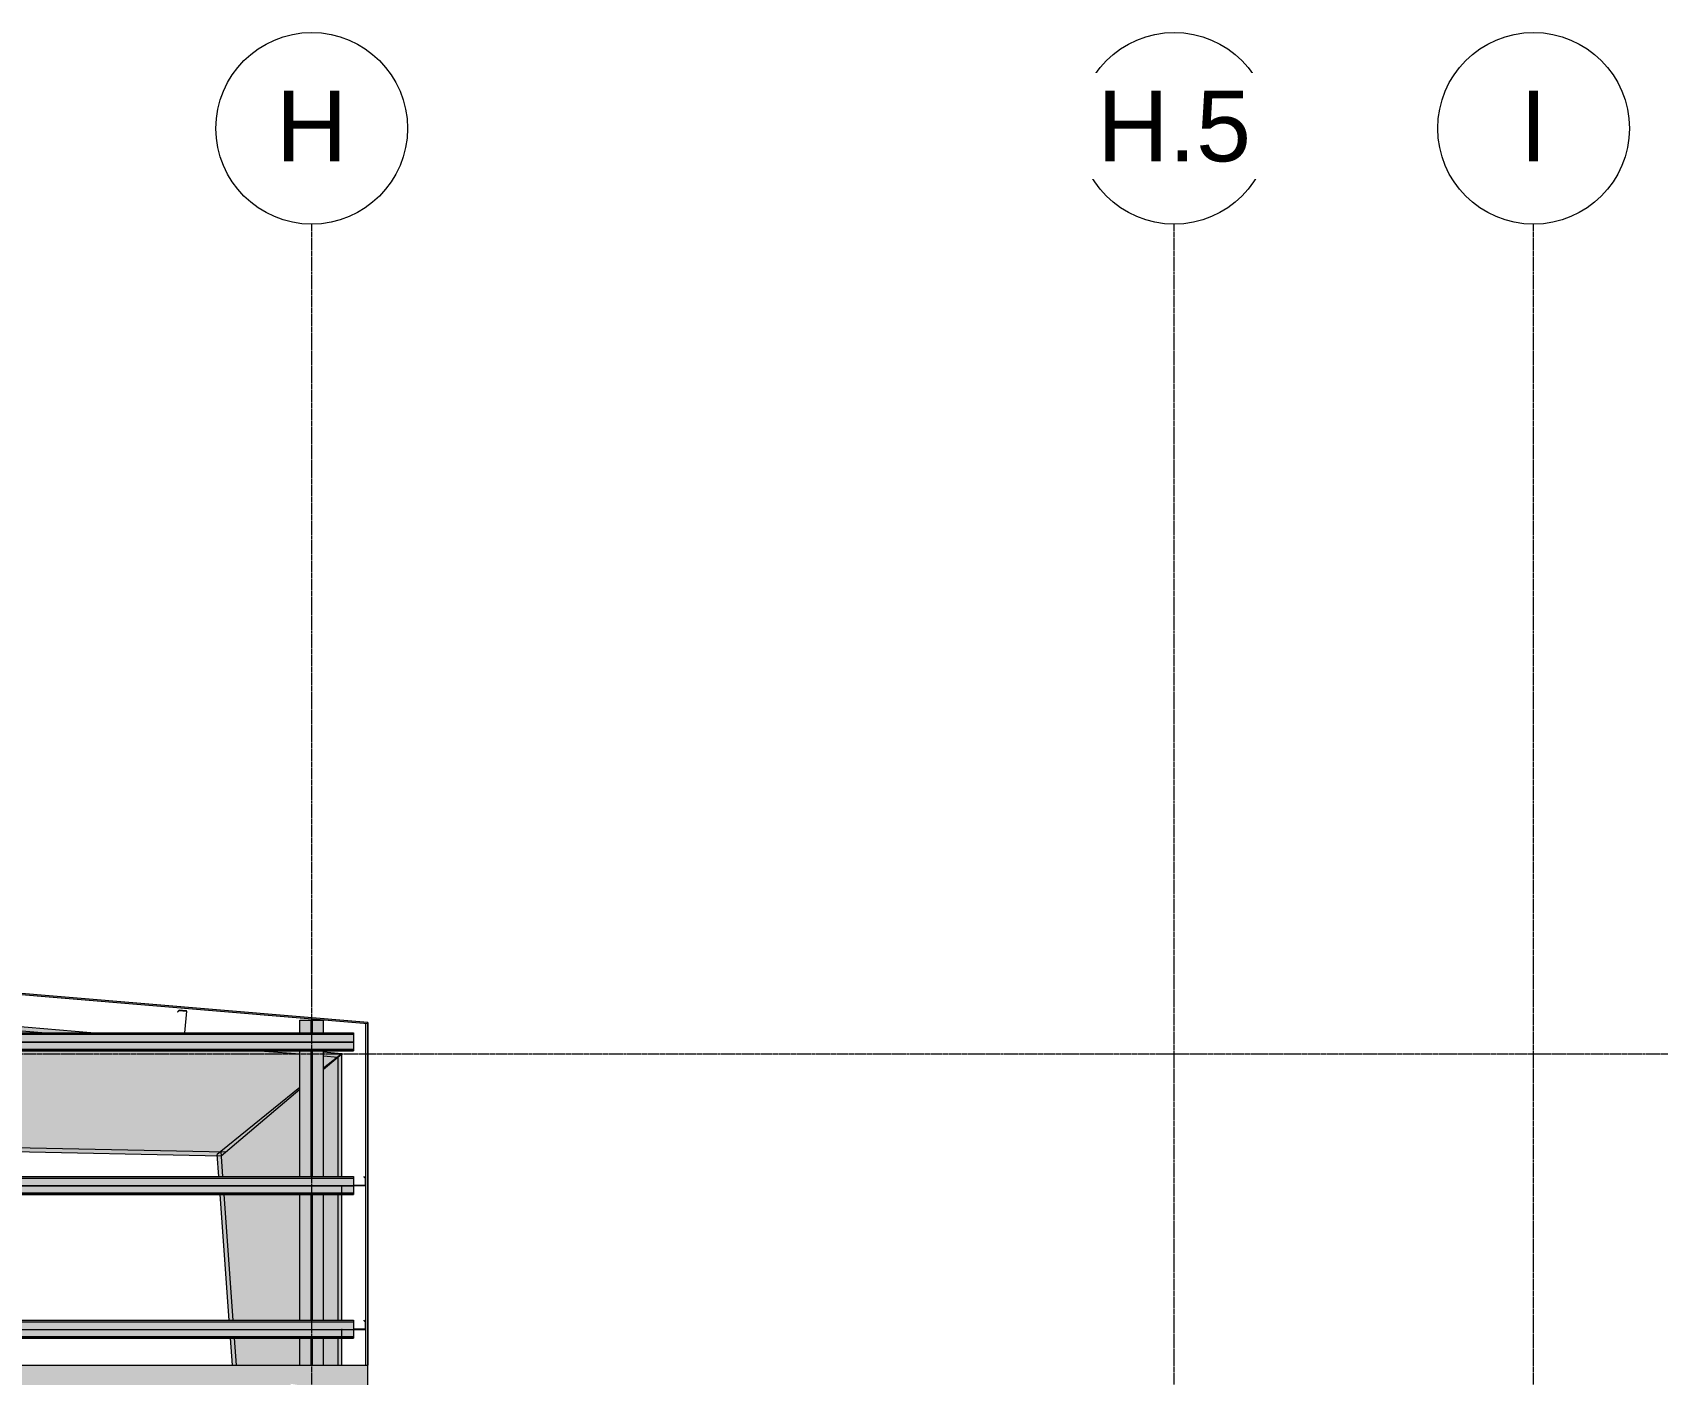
# Model space of a CAD drawing. Header units: inches. Extents: x -26493 to -15674, y -132 to 673.
# Drawn here: x -19717 to -19174, y 225 to 673 of the extents above; entities that cross this region are included whole.
import ezdxf

# ---------------------------------------------------------------- set-up
doc = ezdxf.new("R2010")
doc.units = ezdxf.units.IN
doc.header["$MEASUREMENT"] = 0
doc.linetypes.add('Grid Line 1_2_', pattern=[0.875, 0.5, -0.125, 0.125, -0.125])
doc.linetypes.add('Hidden 1_8_', pattern=[0.1875, 0.125, -0.0625])
for name, color, linetype, lineweight in [('A-FLOR-LEVL', 51, 'Continuous', 9), ('A-ROOF', 132, 'Continuous', 13), ('A-WALL', 113, 'Continuous', 13), ('I-WALL', 2, 'Continuous', 13), ('S-BEAM', 12, 'Continuous', 9), ('S-COLS', 52, 'Continuous', 9), ('S-GRID', 1, 'Continuous', 9), ('S-GRID-IDEN', 1, 'Continuous', 9)]:
    doc.layers.add(name, color=color, linetype=linetype, lineweight=lineweight)
doc.styles.add('Arial_1', font='arial.ttf', dxfattribs={"height": 23.60479})

# ---------------------------------------------------------------- blocks, each defined once
blk = doc.blocks.new('Girt_Z - 10_D-V43-Section 7')
at = {"layer": 'S-BEAM'}
h = blk.add_hatch(color=256, dxfattribs=at)
h.paths.add_polyline_path([(22307.62, 338.98), (22307.73, 338.98), (22308.32, 346.16), (22308.21, 346.17), (22307.86, 341.97)], flags=0)
h.paths.add_polyline_path([(22305.34, 345.95), (22305.84, 346.44), (22308.15, 346.29), (22308.15, 346.36), (22305.79, 346.56), (22305.27, 346.02)], flags=0)
for p, q in [((22305.79, 346.56), (22305.27, 346.02)), ((22305.27, 346.02), (22305.34, 345.95)), ((22305.34, 345.95), (22305.84, 346.44)), ((22308.15, 346.36), (22305.79, 346.56)), ((22305.84, 346.44), (22308.15, 346.25)), ((22308.21, 346.17), (22307.62, 338.98)), ((22307.73, 338.98), (22308.32, 346.16))]:
    blk.add_line(p, q, dxfattribs=at)
for radius, end in [(0.188, 85.2364), (0.0782, 83.1136)]:
    blk.add_arc((22308.14, 346.17), radius, 355.2364, end, dxfattribs=at)
blk = doc.blocks.new('Family7 - Family7-557682-Section 7')
at = {"layer": 'S-BEAM'}
h = blk.add_hatch(color=256, dxfattribs=at)
h.paths.add_polyline_path([(22358.76, 330.85), (22360.11, 332), (22354.03, 332.5), (22354.03, 331.25), (22356.16, 331.07)], flags=0)
h.paths.add_polyline_path([(22346.07, 331.91), (22346.07, 333.02), (22332.79, 333.02), (22336.8, 332.68)], flags=0)
h.paths.add_polyline_path([(22276.27, 338.98), (22114.03, 352.5), (22114.03, 351.25), (22261.22, 338.98)], flags=0)
h.paths.add_polyline_path([(22106.07, 351.91), (22106.07, 353.17), (21874.03, 372.5), (21874.03, 371.25), (22104.4, 352.05)], flags=0)
h.paths.add_polyline_path([(21866.07, 371.91), (21866.07, 373.17), (21634.03, 392.5), (21634.03, 391.25), (21832.13, 374.74)], flags=0)
h.paths.add_polyline_path([(21626.07, 391.91), (21626.07, 393.17), (21394.03, 412.5), (21394.03, 411.25), (21600.87, 394.01)], flags=0)
h.paths.add_polyline_path([(21386.07, 411.91), (21386.07, 413.17), (21154.03, 432.5), (21154.04, 431.25), (21371.12, 413.16)], flags=0)
h.paths.add_polyline_path([(21146.07, 431.91), (21146.07, 433.17), (21138.99, 433.76), (21140.54, 432.37)], flags=0)
h = blk.add_hatch(color=256, dxfattribs=at)
h.paths.add_polyline_path([(22321.25, 299.11), (22346.07, 320.12), (22346.07, 331.91), (22332.79, 333.02), (22114.03, 333.02), (22114.03, 303.43), (22319.48, 299.15), (22319.67, 299.3), (22319.68, 299.14), (22319.8, 299.14)], flags=0)
h.paths.add_polyline_path([(22106.07, 303.6), (22106.07, 333.02), (21874.03, 333.02), (21874.03, 308.43), (22104.4, 303.63)], flags=0)
h.paths.add_polyline_path([(21866.07, 308.6), (21866.07, 333.02), (21634.03, 333.02), (21634.03, 327.29), (21743.11, 311.16), (21833.27, 309.28)], flags=0)
h.paths.add_polyline_path([(22354.03, 326.85), (22358.76, 330.85), (22354.03, 331.25), (22354.03, 329.58)], flags=0)
h.paths.add_polyline_path([(21626.07, 328.47), (21626.07, 333.02), (21595.34, 333.02), (21620.24, 329.33)], flags=0)
h.paths.add_polyline_path([(22026.93, 338.98), (22106.07, 338.98), (22106.07, 351.91), (21874.03, 371.25), (21874.03, 338.98), (21949.47, 338.98)], flags=0)
h.paths.add_polyline_path([(21639.61, 338.98), (21866.07, 338.98), (21866.07, 371.91), (21634.03, 391.25), (21634.03, 338.98)], flags=0)
h.paths.add_polyline_path([(22143.13, 338.98), (22261.22, 338.98), (22114.03, 351.24), (22114.03, 338.98)], flags=0)
h.paths.add_polyline_path([(21555.01, 338.98), (21626.07, 338.98), (21626.07, 391.91), (21394.03, 411.25), (21394.03, 386.98), (21625.57, 386.98), (21625.57, 381.02), (21394.03, 381.02), (21394.03, 362.79), (21505.59, 346.29)], flags=0)
h.paths.add_polyline_path([(21386.07, 363.97), (21386.07, 381.02), (21270.79, 381.02), (21368.48, 366.57)], flags=0)
h.paths.add_polyline_path([(21230.47, 386.98), (21386.07, 386.98), (21386.07, 411.91), (21154.03, 431.25), (21154.03, 420.32), (21183.61, 393.91), (21213.54, 389.48)], flags=0)
h.paths.add_polyline_path([(21146.07, 427.43), (21146.07, 431.91), (21141.3, 432.31), (21141.3, 431.69)], flags=0)
h = blk.add_hatch(color=256, dxfattribs=at)
h.paths.add_polyline_path([(22319.8, 297.89), (22321.25, 299.11), (22114.03, 303.43), (22114.03, 302.18), (22298.06, 298.34)], flags=0)
h.paths.add_polyline_path([(22106.07, 302.34), (22106.07, 303.6), (21874.03, 308.43), (21874.03, 307.18), (22104.4, 302.38)], flags=0)
h.paths.add_polyline_path([(21866.07, 307.35), (21866.07, 308.6), (21743.11, 311.16), (21634.03, 327.29), (21634.03, 326.03), (21743, 309.91), (21833.27, 308.03)], flags=0)
h.paths.add_polyline_path([(21626.07, 327.21), (21626.07, 328.47), (21595.34, 333.02), (21586.79, 333.02), (21620.24, 328.07)], flags=0)
h.paths.add_polyline_path([(21546.47, 338.98), (21555.01, 338.98), (21394.03, 362.79), (21394.03, 361.53), (21497.05, 346.29)], flags=0)
h.paths.add_polyline_path([(21386.07, 362.7), (21386.07, 363.97), (21270.79, 381.02), (21262.25, 381.02), (21368.48, 365.31)], flags=0)
h.paths.add_polyline_path([(21230.47, 386.98), (21183.61, 393.91), (21185.3, 392.4), (21221.92, 386.98), (21222.49, 386.98)], flags=0)
for p, q in [((22114.03, 351.25), (22261.22, 338.98)), ((22276.27, 338.98), (22250.15, 341.16)), ((22332.79, 333.02), (22346.07, 331.91)), ((22360.11, 332), (22354.03, 332.5)), ((22354.03, 331.25), (22358.76, 330.85)), ((22358.76, 330.85), (22360.11, 332)), ((22354.03, 326.85), (22358.76, 330.85)), ((22321.25, 299.11), (22346.07, 320.12)), ((22321.25, 299.11), (22114.03, 303.43)), ((22114.03, 302.18), (22319.8, 297.89)), ((22319.8, 297.89), (22321.25, 299.11))]:
    blk.add_line(p, q, dxfattribs=at)
blk = doc.blocks.new('W-Wide Flange-Column - W10X33-556720-Section 7')
at = {"layer": 'S-COLS', "linetype": 'Hidden 1_8_'}
for p, q in [((22349.9, 338.98), (22349.9, 343.2)), ((22350.21, 343.2), (22350.21, 338.98)), ((22349.9, 290.98), (22349.9, 333.02)), ((22350.21, 333.02), (22350.21, 290.98)), ((22349.9, 242.98), (22349.9, 285.02)), ((22350.21, 285.02), (22350.21, 242.98)), ((22349.9, 228), (22349.9, 237.02)), ((22350.21, 237.02), (22350.21, 228))]:
    blk.add_line(p, q, dxfattribs=at)
blk = doc.blocks.new('Girt_Z - 8_D-559298-Section 7')
at = {"layer": 'S-BEAM'}
h = blk.add_hatch(color=256, dxfattribs=at)
h.paths.add_polyline_path([(22360.63, 237.02), (22360.7, 237.1), (22360.16, 237.55), (22360.16, 239.87), (22360.05, 239.87), (22360.05, 237.5)], flags=0)
h.paths.add_polyline_path([(22364.05, 239.95), (22367.87, 239.97), (22367.87, 240.05), (22364.05, 240), (22364.05, 239.97)], flags=0)
h.paths.add_polyline_path([(22367.94, 240.13), (22368.05, 240.13), (22368.05, 242.5), (22367.48, 242.98), (22367.41, 242.9), (22367.94, 242.45)], flags=0)
for p, q in [((22360.05, 239.87), (22360.05, 237.5)), ((22360.16, 237.55), (22360.16, 239.87)), ((22367.87, 240.05), (22364.05, 240.05)), ((22364.05, 239.95), (22367.87, 239.95)), ((22367.48, 242.98), (22367.41, 242.9)), ((22367.41, 242.9), (22367.94, 242.45)), ((22368.05, 242.5), (22367.48, 242.98)), ((22367.94, 242.45), (22367.94, 240.13)), ((22368.05, 240.13), (22368.05, 242.5)), ((22360.05, 237.5), (22360.63, 237.02)), ((22360.7, 237.1), (22360.16, 237.55)), ((22360.63, 237.02), (22360.7, 237.1))]:
    blk.add_line(p, q, dxfattribs=at)
for centre, radius, start, end in [((22360.24, 239.87), 0.188, 154.974, 180), ((22360.24, 239.87), 0.0782, 90, 177.8773), ((22367.87, 240.13), 0.188, 270, 0), ((22367.87, 240.13), 0.0782, 270, 356.9576)]:
    blk.add_arc(centre, radius, start, end, dxfattribs=at)
blk = doc.blocks.new('Girt_Z - 8_D-559297-Section 7')
at = {"layer": 'S-BEAM'}
for points in [[(22356.16, 242.5), (22364.05, 242.5), (22364.05, 242.98), (21136.05, 242.98), (21136.08, 242.5), (22336.8, 242.5)], [(22356.16, 240.13), (22364.05, 240.13), (22364.05, 242.5), (21136.05, 242.5), (21136.08, 240.13), (22336.8, 240.13)], [(21620.24, 239.95), (22364.05, 239.97), (22364.05, 240.13), (21136.05, 240.13), (21136.08, 239.95), (21600.87, 239.95)], [(21717.07, 239.87), (22364.05, 239.91), (22364.05, 239.95), (21136.05, 239.91), (21136.08, 239.87), (21639.61, 239.87)]]:
    blk.add_hatch(color=256, dxfattribs=at).paths.add_polyline_path(points, flags=0)
h = blk.add_hatch(color=256, dxfattribs=at)
h.paths.add_polyline_path([(22360.63, 237.55), (22364.05, 237.55), (22364.05, 239.87), (22360.16, 239.87), (22360.16, 237.55)], flags=0)
h.paths.add_polyline_path([(21136.05, 237.55), (22360.05, 237.55), (22360.05, 239.87), (22360.05, 239.87), (21136.05, 239.87)], flags=0)
h = blk.add_hatch(color=256, dxfattribs=at)
h.paths.add_polyline_path([(21794.54, 237.1), (22360.53, 237.1), (22360.05, 237.55), (21136.05, 237.55), (21136.08, 237.1), (21717.07, 237.1)], flags=0)
h.paths.add_polyline_path([(22360.7, 237.1), (22364.05, 237.1), (22364.05, 237.55), (22360.22, 237.5), (22360.63, 237.16)], flags=0)
h = blk.add_hatch(color=256, dxfattribs=at)
h.paths.add_polyline_path([(22360.63, 237.02), (22364.05, 237.02), (22364.05, 237.1), (22360.7, 237.1)], flags=0)
h.paths.add_polyline_path([(22360.63, 237.02), (22360.53, 237.1), (21136.05, 237.1), (21136.08, 237.02), (22360.16, 237.02)], flags=0)
for p, q in [((21136.05, 242.98), (22364.05, 242.98)), ((21136.05, 242.5), (22364.05, 242.5)), ((21136.05, 239.95), (22364.05, 239.95)), ((21136.05, 239.87), (22364.05, 239.87)), ((22364.05, 242.98), (22364.05, 242.5)), ((22364.05, 242.5), (22364.05, 240.13)), ((22364.05, 240.13), (22364.05, 239.95)), ((22364.05, 239.95), (22364.05, 239.87)), ((22364.05, 239.87), (22364.05, 237.55)), ((21136.05, 237.55), (22360.05, 237.55)), ((21136.05, 237.1), (22360.53, 237.1)), ((21136.05, 237.02), (22364.05, 237.02)), ((22360.16, 237.55), (22364.05, 237.55)), ((22360.7, 237.1), (22364.05, 237.1)), ((22364.05, 237.55), (22364.05, 237.1)), ((22364.05, 237.1), (22364.05, 237.02))]:
    blk.add_line(p, q, dxfattribs=at)
blk = doc.blocks.new('Girt_Z - 8_D-V65-Section 7')
at = {"layer": 'S-BEAM'}
for points in [[(22356.16, 338.5), (22364.05, 338.5), (22364.05, 338.98), (21136.05, 338.98), (21136.08, 338.5), (22346.48, 338.5)], [(22356.16, 336.13), (22364.05, 336.13), (22364.05, 338.5), (21136.05, 338.5), (21136.08, 336.13), (22346.48, 336.13)], [(22364.05, 335.95), (22364.05, 336.13), (21136.05, 336.13), (21136.08, 335.95), (22356.16, 335.95)], [(21484.67, 335.87), (22364.05, 335.91), (22364.05, 335.95), (21136.05, 335.91), (21136.08, 335.87), (21407.21, 335.87)], [(21484.67, 333.55), (22364.05, 333.55), (22364.05, 335.87), (21136.05, 335.87), (21136.08, 333.55), (21407.21, 333.55)], [(22356.16, 333.1), (22364.05, 333.1), (22364.05, 333.55), (21136.05, 333.55), (21136.08, 333.1), (22346.48, 333.1)], [(22356.16, 333.02), (22364.05, 333.02), (22364.05, 333.1), (21136.05, 333.1), (21136.08, 333.02), (22346.48, 333.02)]]:
    blk.add_hatch(color=256, dxfattribs=at).paths.add_polyline_path(points, flags=0)
for p, q in [((21136.05, 338.98), (22364.05, 338.98)), ((21136.05, 338.5), (22364.05, 338.5)), ((22364.05, 338.98), (22364.05, 338.5)), ((22364.05, 338.5), (22364.05, 336.13)), ((21136.05, 335.95), (22364.05, 335.95)), ((21136.05, 335.87), (22364.05, 335.87)), ((21136.05, 333.55), (22364.05, 333.55)), ((21136.05, 333.1), (22364.05, 333.1)), ((21136.05, 333.02), (22364.05, 333.02)), ((22364.05, 336.13), (22364.05, 335.95)), ((22364.05, 335.95), (22364.05, 335.87)), ((22364.05, 335.87), (22364.05, 333.55)), ((22364.05, 333.55), (22364.05, 333.1)), ((22364.05, 333.1), (22364.05, 333.02))]:
    blk.add_line(p, q, dxfattribs=at)
blk = doc.blocks.new('Grid - Grid Head - Circle-14747-Section 7')
at = {"layer": 'S-GRID-IDEN'}
blk.add_circle((21150.05, 641), 32, dxfattribs=at)

msp = doc.modelspace()

# ---------------------------------------------------------------- hatches: boundary and pattern name
at = {"layer": 'A-ROOF', "transparency": 33554611}
msp.add_hatch(color=256, dxfattribs=at).paths.add_polyline_path([(-19604.87, 341.97), (-19604.87, 342.44), (-20842.44, 445.57), (-20842.44, 445.1), (-19617.54, 343.03)], flags=0)
at = {"layer": 'I-WALL'}
h = msp.add_hatch(color=256, dxfattribs=at)
h.paths.add_polyline_path([(-20841.65, 0), (-19710.76, 0), (-19710.76, 87), (-19632.76, 87), (-19632.76, 0), (-19604.9, 0), (-19604.9, 217.01), (-19629.85, 221.17), (-19629.85, 209.73), (-19617.45, 209.73), (-19617.45, 147.99), (-19629.85, 147.99), (-19629.85, 180.94), (-19630.35, 180.94), (-19630.35, 177.31), (-19728.06, 177.31), (-19728.06, 149), (-19857.45, 149), (-19857.45, 147.99), (-19869.85, 147.99), (-19869.85, 149), (-20097.45, 149), (-20097.45, 147.99), (-20109.85, 147.99), (-20109.85, 149), (-20337.45, 149), (-20337.45, 147.99), (-20349.85, 147.99), (-20349.85, 149), (-20577.45, 149), (-20577.45, 147.99), (-20589.85, 147.99), (-20589.85, 149), (-20817.45, 149), (-20817.45, 147.99), (-20829.85, 147.99), (-20829.85, 149), (-20841.65, 149), (-20841.65, 11.96)], flags=0)
h.paths.add_polyline_path([(-19604.9, 217.49), (-19604.9, 228), (-20841.65, 228), (-20841.65, 220.35), (-19630.64, 220.35), (-19630.64, 221.78), (-19605.65, 217.62)], flags=0)
at = {"layer": 'S-COLS'}
h = msp.add_hatch(color=256, dxfattribs=at)
h.paths.add_polyline_path([(-19619.67, 228), (-19619.67, 237.02), (-19627.63, 237.02), (-19627.63, 228)], flags=0)
h.paths.add_polyline_path([(-19619.67, 242.98), (-19619.67, 285.02), (-19627.63, 285.02), (-19627.63, 242.98)], flags=0)
h.paths.add_polyline_path([(-19619.67, 290.98), (-19619.67, 333.02), (-19627.63, 333.02), (-19627.63, 290.98)], flags=0)
h.paths.add_polyline_path([(-19619.67, 338.98), (-19619.67, 343.2), (-19627.63, 343.2), (-19627.63, 338.98), (-19627.23, 338.98)], flags=0)
h = msp.add_hatch(color=256, dxfattribs=at)
h.paths.add_polyline_path([(-19614.9, 228), (-19613.65, 228), (-19613.65, 237.02), (-19614.9, 237.02), (-19614.9, 236.92)], flags=0)
h.paths.add_polyline_path([(-19614.9, 242.98), (-19613.65, 242.98), (-19613.65, 285.02), (-19614.9, 285.02), (-19614.9, 245.99)], flags=0)
h.paths.add_polyline_path([(-19614.9, 290.98), (-19613.65, 290.98), (-19613.65, 332), (-19614.9, 330.99), (-19614.9, 312.86)], flags=0)
h = msp.add_hatch(color=256, dxfattribs=at)
h.paths.add_polyline_path([(-19617.54, 228), (-19614.9, 228), (-19614.9, 237.02), (-19619.67, 237.02), (-19619.67, 228)], flags=0)
h.paths.add_polyline_path([(-19648.88, 228), (-19627.63, 228), (-19627.63, 237.02), (-19649.53, 237.02)], flags=0)
h.paths.add_polyline_path([(-19636.91, 242.98), (-19627.63, 242.98), (-19627.63, 285.02), (-19653, 285.02), (-19649.96, 242.98)], flags=0)
h.paths.add_polyline_path([(-19614.9, 242.98), (-19614.9, 285.02), (-19619.67, 285.02), (-19619.67, 242.98), (-19617.54, 242.98)], flags=0)
h.paths.add_polyline_path([(-19652.46, 290.98), (-19627.63, 290.98), (-19627.63, 320.68), (-19654.04, 299.3), (-19654.02, 299.14), (-19652.46, 299.11), (-19653.93, 297.89), (-19653.43, 290.98)], flags=0)
h.paths.add_polyline_path([(-19617.54, 290.98), (-19614.9, 290.98), (-19614.94, 330.85), (-19615.07, 330.85), (-19619.67, 327.13), (-19619.67, 290.98)], flags=0)
h = msp.add_hatch(color=256, dxfattribs=at)
h.paths.add_polyline_path([(-19650.13, 228), (-19648.88, 228), (-19649.53, 237.02), (-19650.79, 237.02)], flags=0)
h.paths.add_polyline_path([(-19651.22, 242.98), (-19649.96, 242.98), (-19653, 285.02), (-19654.26, 285.02), (-19653.85, 279.43)], flags=0)
h.paths.add_polyline_path([(-19654.69, 290.98), (-19653.43, 290.98), (-19654.04, 299.3), (-19655.22, 298.34)], flags=0)

# ---------------------------------------------------------------- linework, layer by layer
at = {"layer": 'A-FLOR-LEVL', "linetype": 'Grid Line 1_2_'}
msp.add_line((-21547.6, 332), (-18810.83, 332), dxfattribs=at)
at = {"layer": 'A-ROOF'}
for p, q in [((-19604.87, 342.44), (-20842.44, 445.57)), ((-19604.87, 341.97), (-19604.87, 342.44)), ((-19604.87, 342.44), (-19604.87, 341.97))]:
    msp.add_line(p, q, dxfattribs=at)
at = {"layer": 'A-WALL'}
for p, q in [((-19604.87, 341.97), (-20842.44, 445.1)), ((-19605.65, 342.03), (-19605.65, 228)), ((-19604.87, 228), (-19604.87, 341.97)), ((-19604.87, 341.97), (-19604.87, 228)), ((-20842.44, 228), (-19604.87, 228))]:
    msp.add_line(p, q, dxfattribs=at)
at = {"layer": 'I-WALL'}
msp.add_line((-19604.9, 217.04), (-19604.9, 228), dxfattribs=at)
at = {"layer": 'S-COLS'}
for p, q in [((-19627.63, 343.2), (-19619.67, 343.2)), ((-19627.63, 338.98), (-19627.63, 343.2)), ((-19619.67, 338.98), (-19619.67, 343.2)), ((-19627.63, 290.98), (-19627.63, 333.02)), ((-19619.67, 290.98), (-19619.67, 333.02)), ((-19613.65, 332), (-19614.9, 330.99)), ((-19613.65, 290.98), (-19613.65, 332)), ((-19615.06, 330.86), (-19619.67, 327.13)), ((-19614.9, 330.99), (-19614.9, 290.98)), ((-19627.63, 320.68), (-19654.04, 299.3)), ((-19654.04, 299.3), (-19655.22, 298.34)), ((-19654.04, 299.3), (-19653.43, 290.98)), ((-19654.69, 290.98), (-19655.22, 298.34)), ((-19651.22, 242.98), (-19654.26, 285.02)), ((-19653, 285.02), (-19649.96, 242.98)), ((-19627.63, 242.98), (-19627.63, 285.02)), ((-19619.67, 242.98), (-19619.67, 285.02)), ((-19614.9, 285.02), (-19614.9, 242.98)), ((-19613.65, 242.98), (-19613.65, 285.02)), ((-19650.13, 228), (-19650.79, 237.02)), ((-19649.53, 237.02), (-19648.88, 228)), ((-19627.63, 228), (-19627.63, 237.02)), ((-19619.67, 228), (-19619.67, 237.02)), ((-19614.9, 237.02), (-19614.9, 228)), ((-19613.65, 228), (-19613.65, 237.02))]:
    msp.add_line(p, q, dxfattribs=at)
at = {"layer": 'S-GRID', "linetype": 'Grid Line 1_2_'}
for p, q in [((-19623.65, -132), (-19623.65, 609)), ((-19335.65, -132), (-19335.65, 609)), ((-19215.65, -132), (-19215.65, 609))]:
    msp.add_line(p, q, dxfattribs=at)

# ---------------------------------------------------------------- block references
at = {"layer": 'S-BEAM'}
for name, p in [('Family7 - Family7-557682-Section 7', (-41973.71, 0)), ('Girt_Z - 10_D-V43-Section 7', (-41973.71, 0)), ('Girt_Z - 8_D-V65-Section 7', (-41973.71, 0)), ('Girt_Z - 8_D-559297-Section 7', (-41973.71, 48)), ('Girt_Z - 8_D-559298-Section 7', (-41973.71, 48)), ('Girt_Z - 8_D-559297-Section 7', (-41973.71, 0)), ('Girt_Z - 8_D-559298-Section 7', (-41973.71, 0))]:
    msp.add_blockref(name, p, dxfattribs=at)
at = {"layer": 'S-COLS', "linetype": 'Hidden 1_8_'}
msp.add_blockref('W-Wide Flange-Column - W10X33-556720-Section 7', (-41973.71, 0), dxfattribs=at)
at = {"layer": 'S-GRID-IDEN'}
for p in [(-40773.71, 0), (-40485.71, 0), (-40365.71, 0)]:
    msp.add_blockref('Grid - Grid Head - Circle-14747-Section 7', p, dxfattribs=at)

# ---------------------------------------------------------------- next in the draw order: texts
at = {"layer": 'S-GRID-IDEN', "attachment_point": 2, "line_spacing_factor": 0.938532, "style": 'Arial_1', "bg_fill": 3, "box_fill_scale": 1.25, "bg_fill_color": 0, "bg_fill_transparency": 0}
for s, insert, char_height, width in [('H', (-19623.66, 653.58), 23.6, 28.224), ('H.5', (-19335.66, 653.58), 23.605, 61.056), ('I', (-19215.66, 653.58), 23.6, 10.944)]:
    msp.add_mtext(s, dxfattribs=dict(at, insert=insert, char_height=char_height, width=width))

doc.saveas('drawing.dxf')
